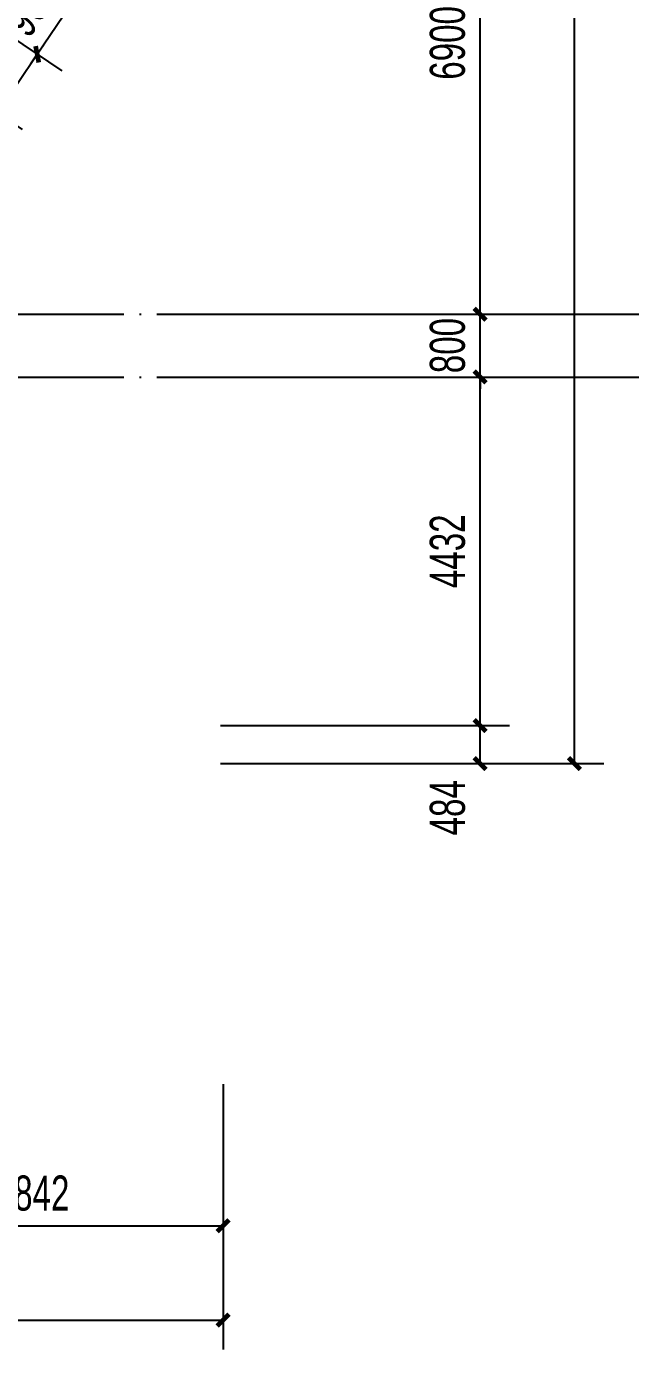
# Model space of a CAD drawing. Extents: x -409435 to 356702, y -107829 to 330904.
# Drawn here: x 118244 to 125922, y 165830 to 182659 of the extents above; entities that cross this region are included whole.
import ezdxf
from ezdxf.xclip import XClip

# ---------------------------------------------------------------- set-up
doc = ezdxf.new("R2010")
doc.units = 0
doc.header["$LTSCALE"] = 1000
doc.header["$MEASUREMENT"] = 0
doc.header["$XCLIPFRAME"] = 0
doc.linetypes.add('104-14# 核心筒$0$DOTE', pattern=[2.42, 2, -0.2, 0.02, -0.2])
for name, color, linetype in [('01-标注_尺寸', 124, 'Continuous'), ('104-14# 核心筒$0$01-标注_轴线坐标', 132, 'Continuous'), ('104-14# 核心筒$0$A_AXIS-轴线', 36, '104-14# 核心筒$0$DOTE')]:
    doc.layers.add(name, color=color, linetype=linetype)
doc.styles.add('104-14# 核心筒$0$_TCH_DIM_T3', font='ros.shx', dxfattribs={"width": 0.705882, "bigfont": 'jd.shx'})
doc.styles.add('_TCH_DIM_T3', font='ros.shx', dxfattribs={"width": 0.705882, "bigfont": 'jd.shx'})
doc.dimstyles.new('104-14# 核心筒$0$_TCH_ARCH&&150', dxfattribs={"dimtxt": 446.25, "dimasz": 150, "dimexe": 375, "dimexo": 450, "dimgap": 189.375, "dimtad": 1, "dimdec": 0, "dimzin": 0, "dimdsep": 46, "dimtxsty": '104-14# 核心筒$0$_TCH_DIM_T3', "dimblk": '104-14# 核心筒$0$_ArchTick', "dimcen": 0.09, "dimclrt": 7, "dimazin": 2, "dimtfac": 1, "dimtdec": 0, "dimtix": 1, "dimtmove": 2, "dimatfit": 3, "dimfxl": 0, "dimtolj": 1, "dimtzin": 0, "dimarcsym": 0})
doc.dimstyles.new('_TCH_ARCH&&150', dxfattribs={"dimtxt": 446.25, "dimasz": 150, "dimexe": 375, "dimexo": 450, "dimgap": 189.375, "dimtad": 1, "dimdec": 0, "dimzin": 0, "dimdsep": 46, "dimtxsty": '_TCH_DIM_T3', "dimblk": 'ARCHTICK', "dimcen": 0.09, "dimclrt": 7, "dimazin": 2, "dimtfac": 1, "dimtdec": 0, "dimtix": 1, "dimtmove": 2, "dimatfit": 3, "dimfxl": 0, "dimtolj": 1, "dimtzin": 0, "dimarcsym": 0})

# ---------------------------------------------------------------- blocks, each defined once
blk = doc.blocks.new('104-14# 核心筒$0$_ArchTick')
at = {"color": 0, "linetype": 'ByBlock', "const_width": 0.4}
blk.add_lwpolyline([(-0.5, -0.5), (0.5, 0.5)], dxfattribs=at)
blk = doc.blocks.new('*D2780')
at = {"layer": '104-14# 核心筒$0$01-标注_轴线坐标', "color": 0, "lineweight": -2, "transparency": 16777216}
for p, q in [((115900, 169205), (115900, 167030)), ((120742, 169205), (120742, 167030)), ((115900, 167405), (120742, 167405))]:
    blk.add_line(p, q, dxfattribs=at)
at = {"layer": 'Defpoints', "color": 0, "transparency": 16777216}
for p in [(115900, 169655), (120742, 169655), (120742, 167405)]:
    blk.add_point(p, dxfattribs=at)
at = {"layer": '104-14# 核心筒$0$01-标注_轴线坐标', "color": 0, "lineweight": -2, "transparency": 16777216, "xscale": 150, "yscale": 150, "zscale": 150, "rotation": 180}
blk.add_blockref('104-14# 核心筒$0$_ArchTick', (115900, 167405), dxfattribs=at)
at = {"layer": '104-14# 核心筒$0$01-标注_轴线坐标', "color": 0, "lineweight": -2, "transparency": 16777216, "xscale": 150, "yscale": 150, "zscale": 150}
blk.add_blockref('104-14# 核心筒$0$_ArchTick', (120742, 167405), dxfattribs=at)
at = {"layer": '104-14# 核心筒$0$01-标注_轴线坐标', "color": 7, "transparency": 16777216, "insert": (118321, 167817), "char_height": 446.2, "attachment_point": 5, "style": '104-14# 核心筒$0$_TCH_DIM_T3'}
blk.add_mtext('\\A1;4842', dxfattribs=at)
blk = doc.blocks.new('*D2806')
at = {"layer": '104-14# 核心筒$0$01-标注_轴线坐标', "color": 0, "lineweight": -2, "transparency": 16777216}
for p, q in [((120710, 173768), (124385, 173768)), ((124010, 173284), (124010, 173768)), ((120710, 173284), (124385, 173284))]:
    blk.add_line(p, q, dxfattribs=at)
at = {"layer": 'Defpoints', "color": 0, "transparency": 16777216}
for p in [(120260, 173768), (124010, 173768), (120260, 173284)]:
    blk.add_point(p, dxfattribs=at)
at = {"layer": '104-14# 核心筒$0$01-标注_轴线坐标', "color": 0, "lineweight": -2, "transparency": 16777216, "xscale": 150, "yscale": 150, "zscale": 150}
for p, rotation in [((124010, 173768), 90), ((124010, 173284), 270)]:
    blk.add_blockref('104-14# 核心筒$0$_ArchTick', p, dxfattribs=dict(at, rotation=rotation))
at = {"layer": '104-14# 核心筒$0$01-标注_轴线坐标', "color": 7, "transparency": 16777216, "insert": (123597, 172721), "char_height": 446.2, "attachment_point": 5, "rotation": 90, "style": '104-14# 核心筒$0$_TCH_DIM_T3'}
blk.add_mtext('\\A1;484', dxfattribs=at)
blk = doc.blocks.new('*D2807')
at = {"layer": '104-14# 核心筒$0$01-标注_轴线坐标', "color": 0, "lineweight": -2, "transparency": 16777216}
for p, q in [((120710, 178200), (124385, 178200)), ((124010, 173768), (124010, 178200)), ((120710, 173768), (124385, 173768))]:
    blk.add_line(p, q, dxfattribs=at)
at = {"layer": 'Defpoints', "color": 0, "transparency": 16777216}
for p in [(120260, 178200), (124010, 178200), (120260, 173768)]:
    blk.add_point(p, dxfattribs=at)
at = {"layer": '104-14# 核心筒$0$01-标注_轴线坐标', "color": 0, "lineweight": -2, "transparency": 16777216, "xscale": 150, "yscale": 150, "zscale": 150}
for p, rotation in [((124010, 178200), 90), ((124010, 173768), 270)]:
    blk.add_blockref('104-14# 核心筒$0$_ArchTick', p, dxfattribs=dict(at, rotation=rotation))
at = {"layer": '104-14# 核心筒$0$01-标注_轴线坐标', "color": 7, "transparency": 16777216, "insert": (123597, 175984), "char_height": 446.2, "attachment_point": 5, "rotation": 90, "style": '104-14# 核心筒$0$_TCH_DIM_T3'}
blk.add_mtext('\\A1;4432', dxfattribs=at)
blk = doc.blocks.new('*D2808')
at = {"layer": '104-14# 核心筒$0$01-标注_轴线坐标', "color": 0, "lineweight": -2, "transparency": 16777216}
for p, q in [((124010, 179000), (124010, 179150)), ((120710, 179000), (124385, 179000)), ((124010, 178200), (124010, 179000)), ((120710, 178200), (124385, 178200)), ((124010, 178200), (124010, 178050))]:
    blk.add_line(p, q, dxfattribs=at)
at = {"layer": 'Defpoints', "color": 0, "transparency": 16777216}
for p in [(120260, 179000), (124010, 179000), (120260, 178200)]:
    blk.add_point(p, dxfattribs=at)
at = {"layer": '104-14# 核心筒$0$01-标注_轴线坐标', "color": 0, "lineweight": -2, "transparency": 16777216, "xscale": 150, "yscale": 150, "zscale": 150}
for p, rotation in [((124010, 179000), 270), ((124010, 178200), 90)]:
    blk.add_blockref('104-14# 核心筒$0$_ArchTick', p, dxfattribs=dict(at, rotation=rotation))
at = {"layer": '104-14# 核心筒$0$01-标注_轴线坐标', "color": 7, "transparency": 16777216, "insert": (123597, 178600), "char_height": 446.2, "attachment_point": 5, "rotation": 90, "style": '104-14# 核心筒$0$_TCH_DIM_T3'}
blk.add_mtext('\\A1;800', dxfattribs=at)
blk = doc.blocks.new('*D2809')
at = {"layer": '104-14# 核心筒$0$01-标注_轴线坐标', "color": 0, "lineweight": -2, "transparency": 16777216}
for p, q in [((120710, 185900), (124385, 185900)), ((124010, 179000), (124010, 185900)), ((120710, 179000), (124385, 179000))]:
    blk.add_line(p, q, dxfattribs=at)
at = {"layer": 'Defpoints', "color": 0, "transparency": 16777216}
for p in [(120260, 185900), (124010, 185900), (120260, 179000)]:
    blk.add_point(p, dxfattribs=at)
at = {"layer": '104-14# 核心筒$0$01-标注_轴线坐标', "color": 0, "lineweight": -2, "transparency": 16777216, "xscale": 150, "yscale": 150, "zscale": 150}
for p, rotation in [((124010, 185900), 90), ((124010, 179000), 270)]:
    blk.add_blockref('104-14# 核心筒$0$_ArchTick', p, dxfattribs=dict(at, rotation=rotation))
at = {"layer": '104-14# 核心筒$0$01-标注_轴线坐标', "color": 7, "transparency": 16777216, "insert": (123597, 182450), "char_height": 446.2, "attachment_point": 5, "rotation": 90, "style": '104-14# 核心筒$0$_TCH_DIM_T3'}
blk.add_mtext('\\A1;6900', dxfattribs=at)
blk = doc.blocks.new('*D2872')
at = {"layer": '104-14# 核心筒$0$01-标注_轴线坐标', "color": 0, "lineweight": -2, "transparency": 16777216}
for p, q in [((-6010, 169205), (-6010, 165830)), ((120742, 169205), (120742, 165830)), ((-6010, 166205), (120742, 166205))]:
    blk.add_line(p, q, dxfattribs=at)
at = {"layer": 'Defpoints', "color": 0, "transparency": 16777216}
for p in [(-6010, 169655), (120742, 169655), (120742, 166205)]:
    blk.add_point(p, dxfattribs=at)
at = {"layer": '104-14# 核心筒$0$01-标注_轴线坐标', "color": 0, "lineweight": -2, "transparency": 16777216, "xscale": 150, "yscale": 150, "zscale": 150, "rotation": 180}
blk.add_blockref('104-14# 核心筒$0$_ArchTick', (-6010, 166205), dxfattribs=at)
at = {"layer": '104-14# 核心筒$0$01-标注_轴线坐标', "color": 0, "lineweight": -2, "transparency": 16777216, "xscale": 150, "yscale": 150, "zscale": 150}
blk.add_blockref('104-14# 核心筒$0$_ArchTick', (120742, 166205), dxfattribs=at)
at = {"layer": '104-14# 核心筒$0$01-标注_轴线坐标', "color": 7, "transparency": 16777216, "insert": (57366, 166617), "char_height": 446.2, "attachment_point": 5, "style": '104-14# 核心筒$0$_TCH_DIM_T3'}
blk.add_mtext('\\A1;126752', dxfattribs=at)
blk = doc.blocks.new('*D2875')
at = {"layer": '104-14# 核心筒$0$01-标注_轴线坐标', "color": 0, "lineweight": -2, "transparency": 16777216}
for p, q in [((120710, 222925), (125585, 222925)), ((125210, 173284), (125210, 222925)), ((120710, 173284), (125585, 173284))]:
    blk.add_line(p, q, dxfattribs=at)
at = {"layer": 'Defpoints', "color": 0, "transparency": 16777216}
for p in [(120260, 222925), (125210, 222925), (120260, 173284)]:
    blk.add_point(p, dxfattribs=at)
at = {"layer": '104-14# 核心筒$0$01-标注_轴线坐标', "color": 0, "lineweight": -2, "transparency": 16777216, "xscale": 150, "yscale": 150, "zscale": 150}
for p, rotation in [((125210, 222925), 90), ((125210, 173284), 270)]:
    blk.add_blockref('104-14# 核心筒$0$_ArchTick', p, dxfattribs=dict(at, rotation=rotation))
at = {"layer": '104-14# 核心筒$0$01-标注_轴线坐标', "color": 7, "transparency": 16777216, "insert": (124797, 198104), "char_height": 446.2, "attachment_point": 5, "rotation": 90, "style": '104-14# 核心筒$0$_TCH_DIM_T3'}
blk.add_mtext('\\A1;49641', dxfattribs=at)
blk = doc.blocks.new('_ArchTick')
at = {"color": 0, "linetype": 'ByBlock', "const_width": 0.4}
blk.add_lwpolyline([(-0.5, -0.5), (0.5, 0.5)], dxfattribs=at)
blk = doc.blocks.new('*D1627')
at = {"layer": '01-标注_尺寸', "color": 0, "lineweight": -2, "transparency": 16777216}
for p, q in [((117667, 182787), (118691, 182095)), ((117876, 181559), (118380, 182305)), ((118380, 182305), (118464, 182429)), ((117163, 182041), (118187, 181349)), ((117876, 181559), (117792, 181435))]:
    blk.add_line(p, q, dxfattribs=at)
at = {"layer": 'Defpoints', "color": 0, "transparency": 16777216}
for p in [(117294, 183039), (116790, 182293), (118380, 182305)]:
    blk.add_point(p, dxfattribs=at)
at = {"layer": '01-标注_尺寸', "color": 0, "lineweight": -2, "transparency": 16777216, "xscale": 150, "yscale": 150, "zscale": 150}
for p, rotation in [((118380, 182305), 235.9518973651007), ((117876, 181559), 55.95189736510067)]:
    blk.add_blockref('_ArchTick', p, dxfattribs=dict(at, rotation=rotation))
at = {"layer": '01-标注_尺寸', "color": 7, "transparency": 16777216, "insert": (117786, 182163), "char_height": 446.2, "attachment_point": 5, "rotation": 55.9519, "style": '_TCH_DIM_T3'}
blk.add_mtext('\\A1;900', dxfattribs=at)
blk = doc.blocks.new('*D1628')
at = {"layer": '01-标注_尺寸', "color": 0, "lineweight": -2, "transparency": 16777216}
for p, q in [((118171, 183532), (119195, 182841)), ((118884, 183051), (118968, 183175)), ((118380, 182305), (118884, 183051)), ((117667, 182787), (118691, 182095)), ((118380, 182305), (118296, 182181))]:
    blk.add_line(p, q, dxfattribs=at)
at = {"layer": 'Defpoints', "color": 0, "transparency": 16777216}
for p in [(117798, 183784), (117294, 183039), (118884, 183051)]:
    blk.add_point(p, dxfattribs=at)
at = {"layer": '01-标注_尺寸', "color": 0, "lineweight": -2, "transparency": 16777216, "xscale": 150, "yscale": 150, "zscale": 150}
for p, rotation in [((118884, 183051), 235.9518973651011), ((118380, 182305), 55.95189736510107)]:
    blk.add_blockref('_ArchTick', p, dxfattribs=dict(at, rotation=rotation))
at = {"layer": '01-标注_尺寸', "color": 7, "transparency": 16777216, "insert": (118290, 182909), "char_height": 446.2, "attachment_point": 5, "rotation": 55.9519, "style": '_TCH_DIM_T3'}
blk.add_mtext('\\A1;900', dxfattribs=at)
blk = doc.blocks.new('104-14# 核心筒')
at = {"layer": '104-14# 核心筒$0$01-标注_轴线坐标'}
for p, q in [((120259.9, 179000), (126259.9, 179000)), ((120259.9, 178200), (126259.9, 178200))]:
    blk.add_line(p, q, dxfattribs=at)
at = {"layer": '104-14# 核心筒$0$A_AXIS-轴线'}
for p, q in [((59400, 179000), (120259.9, 179000)), ((59400, 178200), (120259.9, 178200))]:
    blk.add_line(p, q, dxfattribs=at)
at = {"layer": '104-14# 核心筒$0$01-标注_轴线坐标'}
for p1, p2, distance, picture, middle in [((120259.9, 173283.6), (120259.9, 222925), -4950, '*D2875', (124797.4, 198104.3)), ((120259.9, 179000), (120259.9, 185900), -3750, '*D2809', (123597.4, 182450)), ((120259.9, 178200), (120259.9, 179000), -3750, '*D2808', (123597.4, 178600)), ((120259.9, 173767.9), (120259.9, 178200), -3750, '*D2807', (123597.4, 175984)), ((-6009.8, 169654.9), (120741.8, 169654.9), -3450, '*D2872', (57366, 166617.4)), ((115900, 169654.9), (120741.8, 169654.9), -2250, '*D2780', (118320.9, 167817.4))]:
    dim = blk.add_aligned_dim(p1=p1, p2=p2, distance=distance, dimstyle='104-14# 核心筒$0$_TCH_ARCH&&150', dxfattribs=at)
    dim.commit()
    dim.dimension.update_dxf_attribs({"geometry": picture, "text_midpoint": middle})
dim = blk.add_linear_dim(base=(124009.9, 173767.9), p1=(120259.9, 173283.6), p2=(120259.9, 173767.9), angle=90, dimstyle='104-14# 核心筒$0$_TCH_ARCH&&150', dxfattribs=at)
dim.commit()
dim.dimension.update_dxf_attribs({"geometry": '*D2806', "text_midpoint": (123597.4, 172721.1), "dimtype": 161})
blk = doc.blocks.new('X-104 14#平面')
ref = blk.add_blockref('104-14# 核心筒', (0, 0))
XClip(ref).set_block_clipping_path([(-38664.3623821461, -25500), (139216.5485069363, 330900)])

msp = doc.modelspace()

# ---------------------------------------------------------------- block references
msp.add_blockref('X-104 14#平面', (0, 0))

# ---------------------------------------------------------------- dimensions: what is measured, and where the dimension line sits
at = {"layer": '01-标注_尺寸'}
for p1, p2, picture, middle in [((117294.2, 183038.6), (117798.1, 183784.3), '*D1628', (118290.3, 182908.7)), ((116790.3, 182292.9), (117294.2, 183038.6), '*D1627', (117786.4, 182162.9))]:
    dim = msp.add_aligned_dim(p1=p1, p2=p2, distance=-1310.6, dimstyle='_TCH_ARCH&&150', dxfattribs=at)
    dim.commit()
    dim.dimension.update_dxf_attribs({"geometry": picture, "text_midpoint": middle})

doc.saveas('drawing.dxf')
